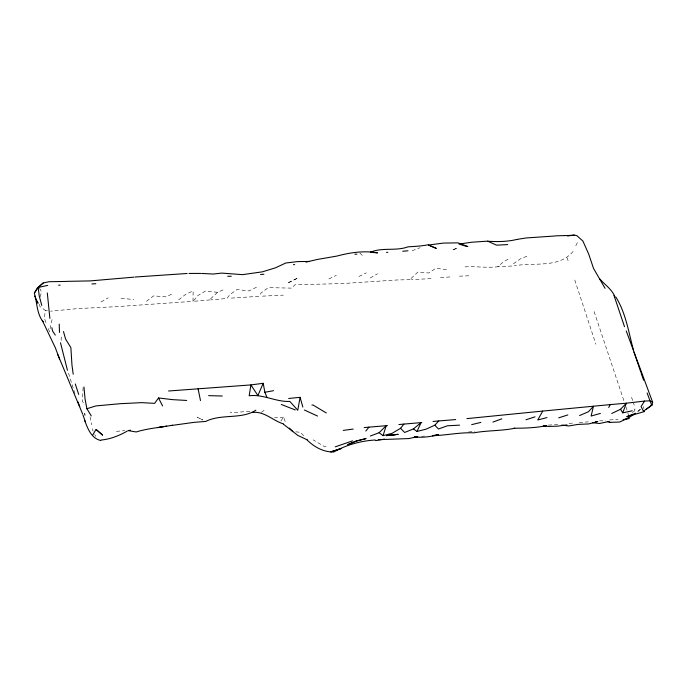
<?xml version="1.0" encoding="UTF-8"?>
<svg xmlns="http://www.w3.org/2000/svg" width="687" height="687" viewBox="0 0 687 687"><rect width="100%" height="100%" fill="white"/><g stroke="black" fill="none" stroke-linecap="round" stroke-linejoin="round"><path stroke-width="0.52" stroke-dasharray="3.44 2.58" d="M61.16 340.426L61.28 336.518M83.084 387.588L82.457 401.517L85.059 404.815M39.339 304.247L39.812 306.35L45.29 310.438L44.415 318.425L46.888 325.003M52.057 319.592L49.447 331.615L47.824 327.21M40.035 296.939L41.546 292.087L40.069 289.038L37.132 288.291M633.938 411.736L635.003 408.945L632.538 412.689M575.809 245.748L577.681 241.996M573.087 251.425L573.035 251.519C558.643 268.737 533.825 262.013 514.219 265.843M280.846 421.062L283.619 417.172L286.075 423.956M411.058 278.458L417.911 272.061L428.748 272.997L435.987 268.213L446.868 269.725M210.574 298.828L217.59 292.31L224.984 289.047M637.811 411.607L641.005 408.756M465.022 266.899C475.962 266.144 486.868 268.11 497.86 266.754L502.927 262.245L510.269 257.865M637.957 411.264L640.293 409.272M178.672 299.841L185.782 294.234L193.133 290.919L193.004 301.344L115.905 306.703L78.404 308.54L50.589 311.194M146.451 301.292L153.579 295.891L166.082 296.853L173.373 293.255M261.318 412.346L264.143 410.328M513.395 263.791L520.531 258.75L528.294 255.693M101.049 301.937L108.237 297.797M370.207 277.952L377.584 273.812M256.474 287.218L249.089 290.91L237.041 289.553L229.853 294.629L227.011 298.459L210.943 299.858M328.893 278.931L336.355 275.315M358.897 276.483L366.386 272.868M452.939 249.819L457.654 247.938L452.475 250.034M412.131 250.729L420.161 247.706M326.153 446.636L324.779 446.825L313.109 439.843M283.619 417.172L274.551 417.705M569.025 423.424L573.697 423.003M249.828 411.307L230.085 412.784M440.479 277.72L449.942 276.921M599.588 420.788L605.762 420.882M468.577 431.968L474.966 431.427M116.421 431.342L124.751 430.655M421.56 436.348L424.635 436.108M210.033 299.901L193.004 301.344L198.105 295.376L205.361 291.108L217.59 292.31M579.244 422.531L588.381 421.852M548.372 425.107L558.145 424.42M609.704 419.946L618.102 419.362M511.772 266.024L497.86 266.754M431.084 278.63L411.504 279.609M262.494 296.149L283.379 295.127M459.414 276.183L469.779 275.736M231.339 298.098L258.905 296.346L261.146 292.885L268.308 287.63L291.606 288.128L294.938 284.804L342.16 283.568L397.06 279.978L410.465 279.643M295.753 431.822L300.717 432.372L304.513 436.898M121.032 298.192L133.785 299.618M45.29 310.438L47.412 310.739M202.854 419.989L197.092 417.129L202.571 419.912M359.851 252.971L362.753 255.856M94.694 434.631L95.879 436.382M567.015 257.745L568.115 260.691M574.787 280.038L595.887 344.23M594.118 311.572L624.346 402.067M631.568 397.292L634.221 405.218M74.96 393.737L67.798 370.851M625.994 407.022L626.982 409.993M627.866 413.007L628.45 415.017M92.436 428.705L93.089 431.213M643.401 406.618L643.917 408.653M90.057 416.82L91.637 424.858M297.093 278.372L287.278 283.242L297.093 278.372"/><path stroke-width="1.03" d="M288.686 398.477L300.099 397.335L297.763 410.276L289.837 401.414C275.891 402.11 263.121 393.926 249.175 395.781L250.91 384.918L263.215 383.294L264.856 392.26L266.985 397.378M652.65 402.247L649.739 400.83L644.526 401.079L641.083 406.532L643.453 411.221L652.032 404.961L652.65 402.247L626.243 330.971M370.293 436.047L379.087 432.716L383.071 435.635L386.197 425.708L387.451 425.614M632.238 410.792L622.714 412.853L626.381 403.192L644.526 401.079M263.215 383.294L257.9 395.549L250.91 384.918L168.573 390.997M383.071 435.635L392.062 433.334L400.564 428.293L404.617 432.475L413.411 428.928L417 431.436L421.079 422.617L421.775 422.565M608.708 407.485L610.314 404.6L626.381 403.192L620.55 409.254L611.731 413.488M610.314 404.6L542.739 411.075L537.749 419.989L546.989 417.567M59.546 359.026L55.381 347.862L42.371 320.537L43.041 321.739C36.609 313.495 37.218 302.666 34.35 293.151L37.132 288.291L43.212 282.967L49.06 281.713L64.956 281.447M92.788 435L95.811 429.736M34.35 293.151L38.154 287.467L43.212 282.967M186.684 400.452L172.686 399.654L158.508 397.962L154.644 403.363L141.745 402.642L120.259 403.69L95.931 405.923L86.897 408.722L85.059 398.967L83.96 386.987M400.564 428.293L403.913 424.085L421.079 422.617L413.411 428.928M365.81 431.058L368.936 427.151L386.197 425.708L379.087 432.716M417 431.436L426.052 429.177L434.794 425.201L438.744 420.951L455.687 419.577M652.032 404.961L646.072 409.495M171.166 425.528L194 422.368L205.739 421.423C221.394 413.548 241.481 419.663 255.882 410.173M127.31 431.058C119.315 435.584 110.306 439.259 101.144 440.015M579.57 415.583L588.484 411.711L593.456 406.24L591.129 416.056L600.412 413.411M352.551 440.874L335.247 446.833M492.88 422.093L501.845 418.821M525.941 419.783L535.044 416.837M558.703 417.842L567.857 414.922M626.149 418.589L628.184 418.065L635.621 413.248L626.793 416.631L644.346 411.607L643.453 411.221M471.677 424.635L480.857 422.402M305.93 262.151L317.308 259.454L336.828 256.088C350.001 252.584 363.998 250.429 377.532 252.876L370.465 252.241C382.315 247.088 395.764 251.365 407.958 246.856C414.639 246.401 421.371 246.161 427.975 244.804L436.297 248.411L428.508 245.027L443.57 243.078L457.954 242.863L467.881 246.521M47.721 285.388L38.154 287.467L39.253 296.003L41.778 305.466M172.506 425.21C160.337 427.52 147.911 428.276 136.232 431.968L128.117 430.612L130.41 430.148M161.986 426.782L157.77 427.64L166.718 426.069M516.967 239.411C507.41 241.755 497.508 241.884 487.736 241.231M264.856 392.26L273.572 390.68M375.695 440.616L384.48 439.087M623.109 419.62L629.24 418.555L628.184 418.065L619.674 422.033L610.056 422.376L607.377 421.543M514.743 428.267C501.244 431.015 487.349 430.345 473.867 432.827C459.895 432.226 446.258 435.36 432.415 435.704L438.624 434.528C430.672 436.838 422.393 437.774 414.218 436.958M517.509 239.325L526.079 237.968L554.821 235.993M567.522 236.002L574.289 235.014L576.908 235.71L582.919 241.068L588.819 254.379L593.525 268.419L605.075 288.325M343.234 430.406L353.195 429.066M566.964 424.901L557.689 426.146L548.226 426.455L543.297 425.579L546.345 425.734C535.688 427.846 524.61 428.259 513.816 428.207M466.928 418.615L542.739 411.075M395.592 434.596L386.429 435.644L398.254 434.313L387.202 435.498M595.741 421.724L597.784 421.492L588.811 423.922L577.939 424.411L568.767 425.974L561.811 425.09M375.265 439.989C360.658 440.917 346.54 444.764 333.788 451.986C323.586 452.226 314.088 446.988 307.046 439.912M398.889 424.549L403.913 424.085M433.025 421.475L438.744 420.951M133.896 277.153L90.169 280.906L65.617 281.387M364.196 427.563L368.936 427.151M402.737 251.244L407.992 250.798M414.665 436.889L417.713 436.64L408.937 438.555L378.382 439.697M311.889 405.064L312.963 404.978L326.273 412.947M260.571 274.482L263.885 274.259M354.904 254.25L356.922 254.13M91.912 283.963L95.811 283.731M507.727 244.581L496.572 245.173L487.641 241.146L471.78 242.219L458.968 244.065L467.143 246.564M187.139 273.486L134.97 277.041M459.586 425.15L447.392 425.794L438.486 428.989L434.794 425.201M386.523 252.387L387.846 252.327M564.68 235.624L574.126 235.255M555.465 235.873L564.491 235.581M308.961 261.446L297.505 261.601L285.783 263.009L275.41 267.844L262.443 271.829L242.52 274.645L221.703 273.1L213.296 274.036L201.72 273.452M227.732 276.303L231.253 276.251M293.418 264.65L294.689 264.632M58.601 285.165L60.121 285.157M189.019 273.443L200.802 273.417M208.625 395.635L222.305 396.021M252.138 412.501C264.16 410.809 272.816 420.693 283.559 423.939M592.615 422.745L599.588 423.484L608.708 421.543L610.056 422.376M100.791 440.487C91.569 438.572 87.73 428.757 84.819 420.805M281.284 404.471L295.316 409.95M307.312 439.869L297.909 435.472L283.516 424.274M304.367 410.002L317.531 416.064M599.579 278.767C604.74 284.658 612.057 289.364 614.959 296.87M289.373 428.087L292.774 431.496M55.286 335.119L52.556 330.928L51.826 327.656M37.184 301.911L38.051 303.259L34.608 296.071M86.897 408.722L91.268 415.875M620.55 409.254L622.714 412.853M615.878 297.059C625.874 313.1 628.562 332.019 633.414 349.949M158.508 397.962L162.579 405.957M82.672 414.098L57.82 354.621M651.688 405.253L647.111 392.964M77.725 401.543L79.778 406.644M83.007 415.051L85.343 421.741M633.946 352.105L635.552 356.776M638.541 365.467L640.877 372.285M635.879 357.712L638.206 364.496M641.211 373.256L643.59 380.177M624.509 326.703L613.989 295.41M78.696 394.432L75.295 383.964M84.518 413.548L84.973 415.154M300.099 397.335L302.847 407.082M63.479 331.555L65.574 339.026L70.873 347.665L71.963 365.055L73.208 374.252M67.446 370.259L60.499 342.77M198.079 388.73L200.484 400.573M49.876 318.39L47.309 292.937M59.211 324.109L59.511 332.431M348.378 444.386L347.734 444.678L356.235 441.054L365.939 438.598L356.235 441.054L348.378 444.386M341.413 448.465L330.876 451.814L341.413 448.465M96.24 429.564L102.526 435.06L96.24 429.564"/></g></svg>
